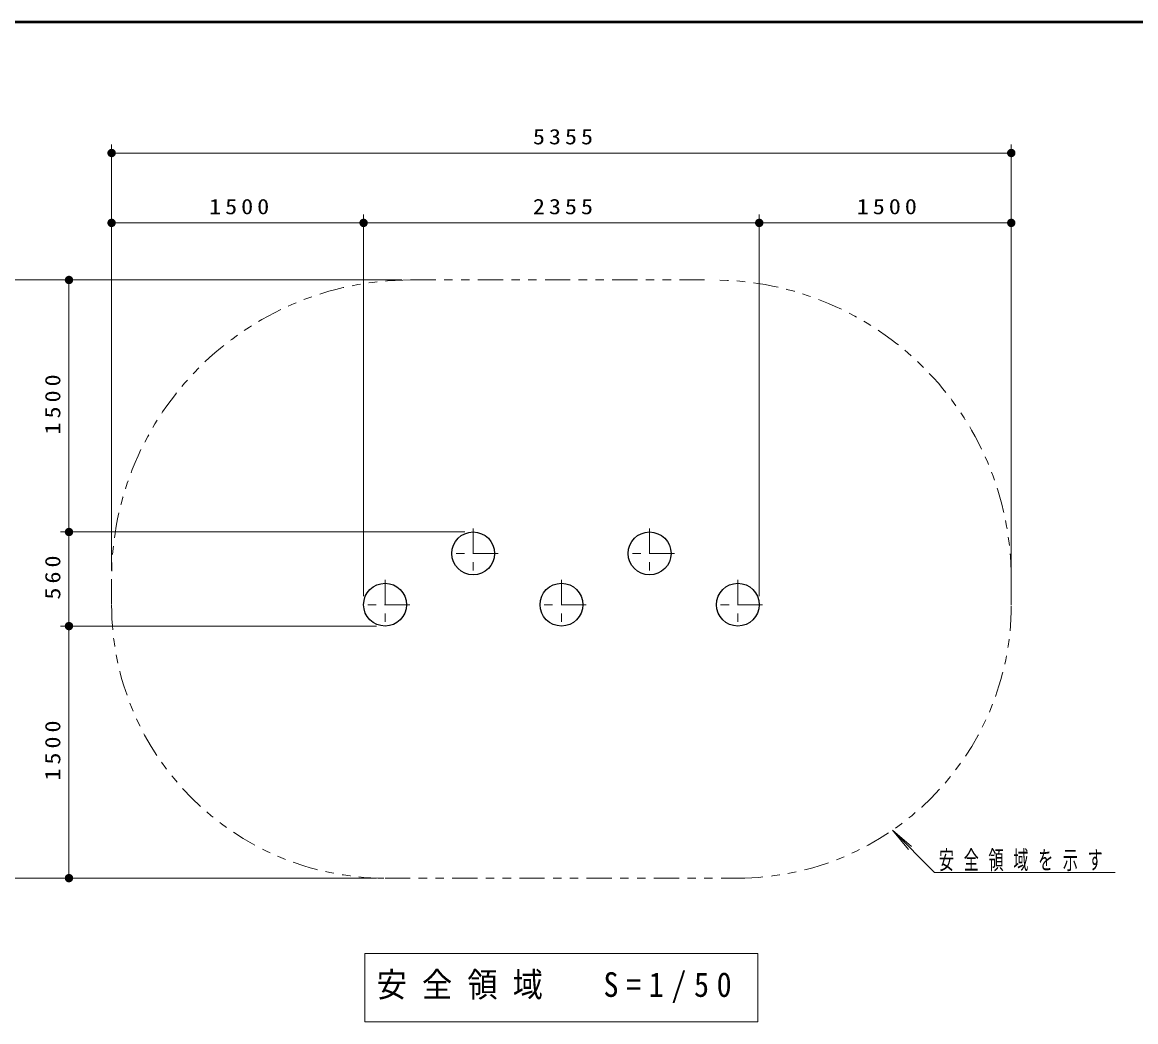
# Model space of a CAD drawing. Units: millimetres on the paper, with parts at other scales. Extents: x -385 to 0, y -5 to 267.
# Drawn here: x -243 to -110.4, y 148 to 267 of the extents above; entities that cross this region are included whole.
import ezdxf

# ---------------------------------------------------------------- set-up
doc = ezdxf.new("R2010")
doc.units = ezdxf.units.MM
doc.linetypes.add('USER2', pattern=[6, 3, -1, 1, -1])
doc.linetypes.add('USER3', pattern=[8, 3, -1, 1, -1, 1, -1])
doc.layers.add('LY_1', color=7, linetype='Continuous', lineweight=13)
doc.styles.add('ＭＳ ゴシック', font='')
doc.styles.get('ＭＳ ゴシック').set_extended_font_data('MS Gothic')

# ---------------------------------------------------------------- blocks, each defined once
blk = doc.blocks.new('filled_dot')
at = {"color": 0, "linetype": 'Continuous', "lineweight": -2, "const_width": 1.25}
blk.add_lwpolyline([(-0.625, 0, 1), (0.625, 0, 1)], format="xyb", close=True, dxfattribs=at)

msp = doc.modelspace()

# ---------------------------------------------------------------- linework, layer by layer
at = {"layer": 'LY_1', "lineweight": 50}
msp.add_line((0, 267), (-385, 267), dxfattribs=at)
at = {"layer": 'LY_1'}
for p, q in [((-232.367, 201.728), (-232.367, 252.438)), ((-125.267, 201.678), (-125.267, 252.438)), ((-232.367, 251.438), (-125.267, 251.438)), ((-202.367, 198.678), (-202.367, 244.12)), ((-155.267, 198.678), (-155.267, 244.12)), ((-232.367, 243.12), (-202.367, 243.12)), ((-202.367, 243.12), (-155.267, 243.12)), ((-155.267, 243.12), (-125.267, 243.12)), ((-197.817, 236.328), (-246.211, 236.328)), ((-237.439, 206.328), (-237.439, 236.328)), ((-190.317, 206.328), (-238.439, 206.328)), ((-237.439, 195.128), (-237.439, 206.328)), ((-200.817, 195.128), (-238.439, 195.128)), ((-237.439, 165.128), (-237.439, 195.128)), ((-139.415, 170.829), (-137.497, 168.522)), ((-139.415, 170.829), (-137.126, 168.89)), ((-134.424, 165.791), (-139.415, 170.829)), ((-134.424, 165.791), (-112.88, 165.791)), ((-200.817, 165.128), (-246.211, 165.128)), ((-202.217, 156.169), (-202.217, 148.036)), ((-155.417, 156.169), (-202.217, 156.169)), ((-155.417, 148.036), (-155.417, 156.169)), ((-202.217, 148.036), (-155.417, 148.036))]:
    msp.add_line(p, q, dxfattribs=at)
at = {"layer": 'LY_1', "linetype": 'USER3'}
for p, q in [((-196.767, 236.328), (-160.867, 236.328)), ((-232.367, 200.728), (-232.367, 197.678)), ((-125.267, 197.678), (-125.267, 200.728)), ((-199.817, 165.128), (-157.817, 165.128))]:
    msp.add_line(p, q, dxfattribs=at)
at = {"layer": 'LY_1', "linetype": 'USER2'}
for p, q in [((-189.317, 206.728), (-189.317, 200.828)), ((-168.317, 206.728), (-168.317, 200.828)), ((-186.367, 203.778), (-192.267, 203.778)), ((-165.367, 203.778), (-171.267, 203.778)), ((-199.817, 200.628), (-199.817, 194.728)), ((-178.817, 200.628), (-178.817, 194.728)), ((-157.817, 200.628), (-157.817, 194.728)), ((-196.867, 197.678), (-202.767, 197.678)), ((-175.867, 197.678), (-181.767, 197.678)), ((-154.867, 197.678), (-160.767, 197.678))]:
    msp.add_line(p, q, dxfattribs=at)
at = {"layer": 'LY_1', "lineweight": 25}
for centre in [(-189.317, 203.778), (-168.317, 203.778), (-199.817, 197.678), (-178.817, 197.678), (-157.817, 197.678)]:
    msp.add_circle(centre, 2.55, dxfattribs=at)
at = {"layer": 'LY_1', "linetype": 'USER3'}
for centre, radius, start, end in [((-196.767, 200.728), 35.6, 90, 180), ((-160.867, 200.728), 35.6, 0, 90), ((-199.817, 197.678), 32.55, 180, 270), ((-157.817, 197.678), 32.55, 270, 0)]:
    msp.add_arc(centre, radius, start, end, dxfattribs=at)

# ---------------------------------------------------------------- block references
at = {"layer": 'LY_1', "xscale": 0.4, "yscale": 0.4}
for p in [(-232.367, 251.438), (-232.367, 243.12), (-202.367, 243.12), (-155.267, 243.12)]:
    msp.add_blockref('filled_dot', p, dxfattribs=at)
for p, rotation in [((-125.267, 251.438), 180), ((-202.367, 243.12), 180), ((-155.267, 243.12), 180), ((-125.267, 243.12), 180), ((-237.439, 236.328), 270), ((-237.439, 206.328), 90), ((-237.439, 206.328), 270), ((-237.439, 195.128), 90), ((-237.439, 195.128), 270), ((-237.439, 165.128), 90)]:
    msp.add_blockref('filled_dot', p, dxfattribs=dict(at, rotation=rotation))

# ---------------------------------------------------------------- texts
at = {"layer": 'LY_1', "style": 'ＭＳ ゴシック'}
for s, insert, char_height, attachment_point in [('\\T1.33;\\W1.15;5355', (-178.4, 252.438), 1.833, 8), ('\\T1.33;\\W1.15;1500', (-216.946, 244.12), 1.833, 8), ('\\T1.33;\\W1.15;2355', (-178.4, 244.12), 1.833, 8), ('\\T1.33;\\W1.15;1500', (-139.846, 244.12), 1.833, 8), ('\\T1.64;\\W0.6;安全領域を示す', (-133.88, 165.941), 2.199, 7), ('\\T1.5;\\W0.9;安全領域\u3000S=1/50', (-200.817, 152.103), 2.933, 4)]:
    msp.add_mtext(s, dxfattribs=dict(at, insert=insert, char_height=char_height, attachment_point=attachment_point))
at = {"layer": 'LY_1', "char_height": 1.833, "attachment_point": 8, "rotation": 90, "style": 'ＭＳ ゴシック'}
for s, insert in [('\\T1.33;\\W1.15;1500', (-238.439, 221.749)), ('\\T1.33;\\W1.15;560', (-238.439, 201.143)), ('\\T1.33;\\W1.15;1500', (-238.439, 180.549))]:
    msp.add_mtext(s, dxfattribs=dict(at, insert=insert))

doc.saveas('drawing.dxf')
